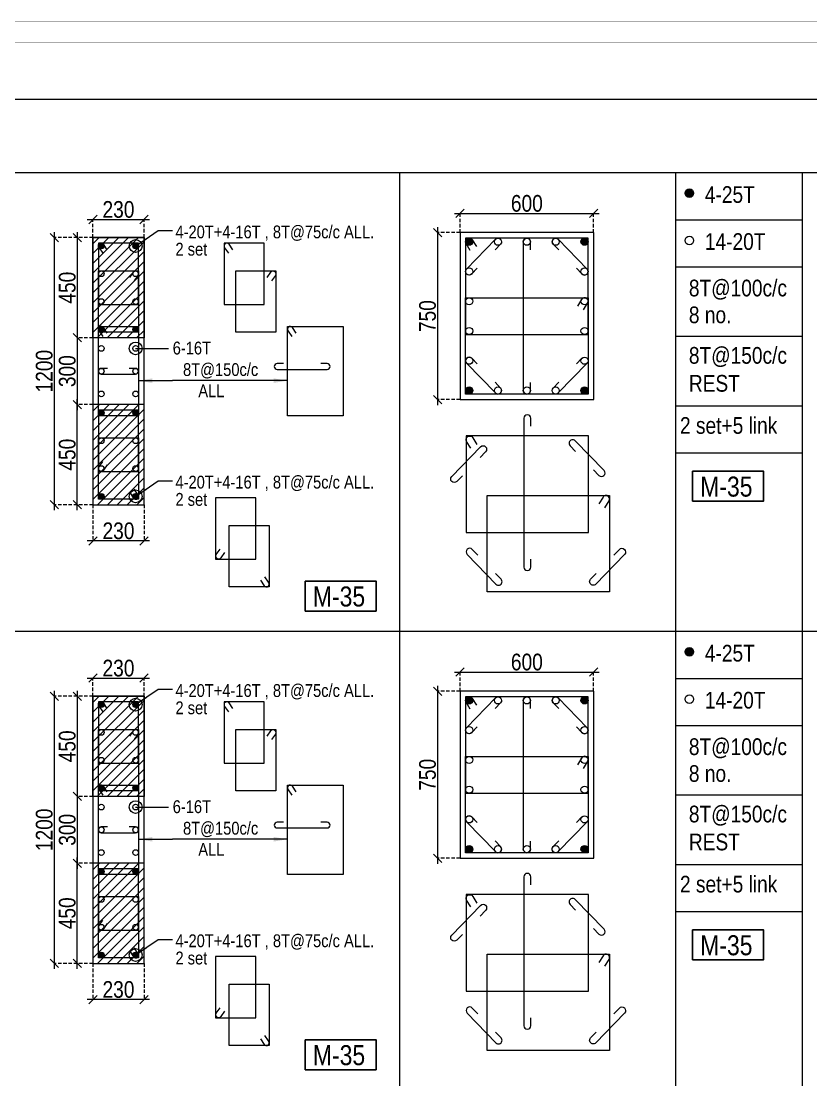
# Model space of a CAD drawing. Header units: millimetres. Extents: x 1112055 to 3390982, y -148532 to 766891.
# Drawn here: x 2172587 to 2186769, y 179780 to 198799 of the extents above; entities that cross this region are included whole.
import ezdxf
from ezdxf.enums import TextEntityAlignment as Align

# ---------------------------------------------------------------- set-up
doc = ezdxf.new("R2010")
doc.units = ezdxf.units.MM
doc.header["$PDMODE"] = 35
doc.header["$PDSIZE"] = -25
doc.linetypes.add('DASHED2', pattern=[0.375, 0.25, -0.125])
doc.linetypes.add('Hidden', pattern=[9.525, 6.35, -3.175])
for name, color, linetype, lineweight in [('B COL', 1, 'Continuous', 30), ('B COL. SIZE DIM', 220, 'Continuous', 25), ('B COLSCH', 204, 'Continuous', 20), ('B COLUMN', 1, 'Hidden', 9), ('B STEEL', 34, 'Continuous', 15), ('B TITLE BLOCK', 250, 'Continuous', 0), ('B-ST TEXT', 7, 'Continuous', 9), ('F HATCH', 251, 'Continuous', 18)]:
    doc.layers.add(name, color=color, linetype=linetype, lineweight=lineweight)
doc.layers.add('B TEXT', color=7, linetype='Continuous')
doc.styles.add('dim inside', font='romans.shx', dxfattribs={"width": 0.8, "height": 125})
doc.styles.add('SWINC', font='swissc.ttf')
doc.styles.add('TAHOMA', font='tahoma.ttf')
doc.dimstyles.new('dim inside', dxfattribs={"dimtxt": 125, "dimasz": 100, "dimexe": 0, "dimexo": 0, "dimgap": 10, "dimtad": 0, "dimdec": 0, "dimzin": 0, "dimdsep": 46, "dimtxsty": 'dim inside', "dimblk": 'SMALL', "dimcen": 0.09, "dimadec": 0, "dimazin": 0, "dimtfac": 1, "dimtdec": 0, "dimtofl": 0, "dimtmove": 0, "dimatfit": 3, "dimfxl": 1, "dimtolj": 1, "dimtzin": 0, "dimarcsym": 2})
doc.dimstyles.new('PARESH', dxfattribs={"dimscale": 0, "dimtxt": 300, "dimasz": 150, "dimexe": 150, "dimexo": 150, "dimgap": 25, "dimtad": 1, "dimdec": 0, "dimzin": 0, "dimdsep": 46, "dimtxsty": 'TAHOMA', "dimblk": 'ARCHTICK', "dimcen": 100, "dimdle": 150, "dimclrd": 251, "dimclre": 251, "dimclrt": 6, "dimadec": 0, "dimazin": 0, "dimtfac": 1, "dimtdec": 0, "dimtix": 1, "dimtofl": 0, "dimtmove": 0, "dimatfit": 2, "dimfxl": 0.18, "dimtolj": 1, "dimtzin": 0, "dimlwd": 9, "dimlwe": 9, "dimarcsym": 0})
pattern_1 = [(45, (1272961.83, 113669.57), (-88.388348, 88.388348), [])]
pattern_2 = [(45, (1272961.83, 121909.42), (-88.388348, 88.388348), [])]

# ---------------------------------------------------------------- blocks, each defined once
blk = doc.blocks.new('_Oblique')
at = {"color": 0, "linetype": 'ByBlock', "lineweight": -2}
blk.add_line((-0.5, -0.5), (0.5, 0.5), dxfattribs=at)
blk = doc.blocks.new('*D170')
at = {"layer": 'B COL. SIZE DIM', "color": 250, "lineweight": 9, "ltscale": 250, "transparency": 16777216}
blk.add_line((2180369, 187105), (2182969, 187105), dxfattribs=at)
at = {"layer": 'B COL. SIZE DIM', "color": 250, "linetype": 'DASHED2', "lineweight": 9, "ltscale": 250, "transparency": 16777216}
for p, q in [((2180469, 186760), (2180469, 187105)), ((2182869, 186760), (2182869, 187105))]:
    blk.add_line(p, q, dxfattribs=at)
at = {"layer": 'Defpoints', "color": 0, "ltscale": 250, "transparency": 16777216}
for p in [(2182869, 187105), (2180469, 186760), (2182869, 186760)]:
    blk.add_point(p, dxfattribs=at)
at = {"layer": 'B COL. SIZE DIM', "color": 250, "lineweight": 9, "ltscale": 250, "transparency": 16777216, "xscale": 150, "yscale": 150, "zscale": 150, "rotation": 180}
blk.add_blockref('_Oblique', (2180469, 187105), dxfattribs=at)
at = {"layer": 'B COL. SIZE DIM', "color": 250, "lineweight": 9, "ltscale": 250, "transparency": 16777216, "xscale": 150, "yscale": 150, "zscale": 150}
blk.add_blockref('_Oblique', (2182869, 187105), dxfattribs=at)
at = {"layer": 'B COL. SIZE DIM', "color": 6, "ltscale": 250, "transparency": 16777216, "insert": (2181669, 187284), "char_height": 300, "attachment_point": 5, "style": 'SWINC'}
blk.add_mtext('\\A1;600', dxfattribs=at)
blk = doc.blocks.new('*D171')
at = {"layer": 'B COL. SIZE DIM', "color": 250, "lineweight": 9, "ltscale": 250, "transparency": 16777216}
blk.add_line((2180065, 186860), (2180065, 183660), dxfattribs=at)
at = {"layer": 'B COL. SIZE DIM', "color": 250, "linetype": 'DASHED2', "lineweight": 9, "ltscale": 250, "transparency": 16777216}
for p, q in [((2180469, 186760), (2180065, 186760)), ((2180469, 183760), (2180065, 183760))]:
    blk.add_line(p, q, dxfattribs=at)
at = {"layer": 'Defpoints', "color": 0, "ltscale": 250, "transparency": 16777216}
for p in [(2180469, 186760), (2180065, 183760), (2180469, 183760)]:
    blk.add_point(p, dxfattribs=at)
at = {"layer": 'B COL. SIZE DIM', "color": 250, "lineweight": 9, "ltscale": 250, "transparency": 16777216, "xscale": 150, "yscale": 150, "zscale": 150}
for p, rotation in [((2180065, 186760), 90), ((2180065, 183760), 270)]:
    blk.add_blockref('_Oblique', p, dxfattribs=dict(at, rotation=rotation))
at = {"layer": 'B COL. SIZE DIM', "color": 6, "ltscale": 250, "transparency": 16777216, "insert": (2179886, 185260), "char_height": 300, "attachment_point": 5, "rotation": 90, "style": 'SWINC'}
blk.add_mtext('\\A1;750', dxfattribs=at)
blk = doc.blocks.new('*D172')
at = {"layer": 'B COL. SIZE DIM', "color": 250, "lineweight": 9, "ltscale": 250, "transparency": 16777216}
blk.add_line((2180369, 195345), (2182969, 195345), dxfattribs=at)
at = {"layer": 'B COL. SIZE DIM', "color": 250, "linetype": 'DASHED2', "lineweight": 9, "ltscale": 250, "transparency": 16777216}
for p, q in [((2180469, 195000), (2180469, 195345)), ((2182869, 195000), (2182869, 195345))]:
    blk.add_line(p, q, dxfattribs=at)
at = {"layer": 'Defpoints', "color": 0, "ltscale": 250, "transparency": 16777216}
for p in [(2182869, 195345), (2180469, 195000), (2182869, 195000)]:
    blk.add_point(p, dxfattribs=at)
at = {"layer": 'B COL. SIZE DIM', "color": 250, "lineweight": 9, "ltscale": 250, "transparency": 16777216, "xscale": 150, "yscale": 150, "zscale": 150, "rotation": 180}
blk.add_blockref('_Oblique', (2180469, 195345), dxfattribs=at)
at = {"layer": 'B COL. SIZE DIM', "color": 250, "lineweight": 9, "ltscale": 250, "transparency": 16777216, "xscale": 150, "yscale": 150, "zscale": 150}
blk.add_blockref('_Oblique', (2182869, 195345), dxfattribs=at)
at = {"layer": 'B COL. SIZE DIM', "color": 6, "ltscale": 250, "transparency": 16777216, "insert": (2181669, 195524), "char_height": 300, "attachment_point": 5, "style": 'SWINC'}
blk.add_mtext('\\A1;600', dxfattribs=at)
blk = doc.blocks.new('*D173')
at = {"layer": 'B COL. SIZE DIM', "color": 250, "lineweight": 9, "ltscale": 250, "transparency": 16777216}
blk.add_line((2180065, 195100), (2180065, 191900), dxfattribs=at)
at = {"layer": 'B COL. SIZE DIM', "color": 250, "linetype": 'DASHED2', "lineweight": 9, "ltscale": 250, "transparency": 16777216}
for p, q in [((2180469, 195000), (2180065, 195000)), ((2180469, 192000), (2180065, 192000))]:
    blk.add_line(p, q, dxfattribs=at)
at = {"layer": 'Defpoints', "color": 0, "ltscale": 250, "transparency": 16777216}
for p in [(2180469, 195000), (2180065, 192000), (2180469, 192000)]:
    blk.add_point(p, dxfattribs=at)
at = {"layer": 'B COL. SIZE DIM', "color": 250, "lineweight": 9, "ltscale": 250, "transparency": 16777216, "xscale": 150, "yscale": 150, "zscale": 150}
for p, rotation in [((2180065, 195000), 90), ((2180065, 192000), 270)]:
    blk.add_blockref('_Oblique', p, dxfattribs=dict(at, rotation=rotation))
at = {"layer": 'B COL. SIZE DIM', "color": 6, "ltscale": 250, "transparency": 16777216, "insert": (2179886, 193500), "char_height": 300, "attachment_point": 5, "rotation": 90, "style": 'SWINC'}
blk.add_mtext('\\A1;750', dxfattribs=at)
blk = doc.blocks.new('*D397')
at = {"layer": 'B COL. SIZE DIM', "color": 250, "lineweight": 9, "ltscale": 250, "transparency": 16777216}
blk.add_line((2173774, 186996), (2174894, 186996), dxfattribs=at)
at = {"layer": 'B COL. SIZE DIM', "color": 250, "linetype": 'DASHED2', "lineweight": 9, "ltscale": 250, "transparency": 16777216}
for p, q in [((2173874, 186671), (2173874, 186996)), ((2174794, 186671), (2174794, 186996))]:
    blk.add_line(p, q, dxfattribs=at)
at = {"layer": 'Defpoints', "color": 0, "ltscale": 250, "transparency": 16777216}
for p in [(2174794, 186996), (2173874, 186671), (2174794, 186671)]:
    blk.add_point(p, dxfattribs=at)
at = {"layer": 'B COL. SIZE DIM', "color": 250, "lineweight": 9, "ltscale": 250, "transparency": 16777216, "xscale": 150, "yscale": 150, "zscale": 150, "rotation": 180}
blk.add_blockref('_Oblique', (2173874, 186996), dxfattribs=at)
at = {"layer": 'B COL. SIZE DIM', "color": 250, "lineweight": 9, "ltscale": 250, "transparency": 16777216, "xscale": 150, "yscale": 150, "zscale": 150}
blk.add_blockref('_Oblique', (2174794, 186996), dxfattribs=at)
at = {"layer": 'B COL. SIZE DIM', "color": 6, "ltscale": 250, "transparency": 16777216, "insert": (2174334, 187175), "char_height": 300, "attachment_point": 5, "style": 'SWINC'}
blk.add_mtext('\\A1;230', dxfattribs=at)
blk = doc.blocks.new('*D398')
at = {"layer": 'B COL. SIZE DIM', "color": 250, "lineweight": 9, "ltscale": 250, "transparency": 16777216}
blk.add_line((2173594, 184971), (2173594, 183571), dxfattribs=at)
at = {"layer": 'B COL. SIZE DIM', "color": 250, "linetype": 'DASHED2', "lineweight": 9, "ltscale": 250, "transparency": 16777216}
for p, q in [((2173874, 184871), (2173594, 184871)), ((2173874, 183671), (2173594, 183671))]:
    blk.add_line(p, q, dxfattribs=at)
at = {"layer": 'Defpoints', "color": 0, "ltscale": 250, "transparency": 16777216}
for p in [(2173874, 184871), (2173594, 183671), (2173874, 183671)]:
    blk.add_point(p, dxfattribs=at)
at = {"layer": 'B COL. SIZE DIM', "color": 250, "lineweight": 9, "ltscale": 250, "transparency": 16777216, "xscale": 150, "yscale": 150, "zscale": 150}
for p, rotation in [((2173594, 184871), 90), ((2173594, 183671), 270)]:
    blk.add_blockref('_Oblique', p, dxfattribs=dict(at, rotation=rotation))
at = {"layer": 'B COL. SIZE DIM', "color": 6, "ltscale": 250, "transparency": 16777216, "insert": (2173415, 184271), "char_height": 300, "attachment_point": 5, "rotation": 90, "style": 'SWINC'}
blk.add_mtext('\\A1;300', dxfattribs=at)
blk = doc.blocks.new('*D399')
at = {"layer": 'B COL. SIZE DIM', "color": 250, "lineweight": 9, "ltscale": 250, "transparency": 16777216}
blk.add_line((2173594, 186771), (2173594, 184771), dxfattribs=at)
at = {"layer": 'B COL. SIZE DIM', "color": 250, "linetype": 'DASHED2', "lineweight": 9, "ltscale": 250, "transparency": 16777216}
for p, q in [((2173874, 186671), (2173594, 186671)), ((2173874, 184871), (2173594, 184871))]:
    blk.add_line(p, q, dxfattribs=at)
at = {"layer": 'Defpoints', "color": 0, "ltscale": 250, "transparency": 16777216}
for p in [(2173874, 186671), (2173594, 184871), (2173874, 184871)]:
    blk.add_point(p, dxfattribs=at)
at = {"layer": 'B COL. SIZE DIM', "color": 250, "lineweight": 9, "ltscale": 250, "transparency": 16777216, "xscale": 150, "yscale": 150, "zscale": 150}
for p, rotation in [((2173594, 186671), 90), ((2173594, 184871), 270)]:
    blk.add_blockref('_Oblique', p, dxfattribs=dict(at, rotation=rotation))
at = {"layer": 'B COL. SIZE DIM', "color": 6, "ltscale": 250, "transparency": 16777216, "insert": (2173415, 185771), "char_height": 300, "attachment_point": 5, "rotation": 90, "style": 'SWINC'}
blk.add_mtext('\\A1;450', dxfattribs=at)
blk = doc.blocks.new('*D400')
at = {"layer": 'B COL. SIZE DIM', "color": 250, "lineweight": 9, "ltscale": 250, "transparency": 16777216}
blk.add_line((2173594, 181771), (2173594, 183771), dxfattribs=at)
at = {"layer": 'B COL. SIZE DIM', "color": 250, "linetype": 'DASHED2', "lineweight": 9, "ltscale": 250, "transparency": 16777216}
for p, q in [((2173874, 183671), (2173594, 183671)), ((2173874, 181871), (2173594, 181871))]:
    blk.add_line(p, q, dxfattribs=at)
at = {"layer": 'Defpoints', "color": 0, "ltscale": 250, "transparency": 16777216}
for p in [(2173594, 183671), (2173874, 183671), (2173874, 181871)]:
    blk.add_point(p, dxfattribs=at)
at = {"layer": 'B COL. SIZE DIM', "color": 250, "lineweight": 9, "ltscale": 250, "transparency": 16777216, "xscale": 150, "yscale": 150, "zscale": 150}
for p, rotation in [((2173594, 183671), 90), ((2173594, 181871), 270)]:
    blk.add_blockref('_Oblique', p, dxfattribs=dict(at, rotation=rotation))
at = {"layer": 'B COL. SIZE DIM', "color": 6, "ltscale": 250, "transparency": 16777216, "insert": (2173415, 182771), "char_height": 300, "attachment_point": 5, "rotation": 90, "style": 'SWINC'}
blk.add_mtext('\\A1;450', dxfattribs=at)
blk = doc.blocks.new('*D401')
at = {"layer": 'B COL. SIZE DIM', "color": 250, "lineweight": 9, "ltscale": 250, "transparency": 16777216}
blk.add_line((2173181, 186771), (2173181, 181771), dxfattribs=at)
at = {"layer": 'B COL. SIZE DIM', "color": 250, "linetype": 'DASHED2', "lineweight": 9, "ltscale": 250, "transparency": 16777216}
for p, q in [((2173874, 186671), (2173181, 186671)), ((2173874, 181871), (2173181, 181871))]:
    blk.add_line(p, q, dxfattribs=at)
at = {"layer": 'Defpoints', "color": 0, "ltscale": 250, "transparency": 16777216}
for p in [(2173874, 186671), (2173181, 181871), (2173874, 181871)]:
    blk.add_point(p, dxfattribs=at)
at = {"layer": 'B COL. SIZE DIM', "color": 250, "lineweight": 9, "ltscale": 250, "transparency": 16777216, "xscale": 150, "yscale": 150, "zscale": 150}
for p, rotation in [((2173181, 186671), 90), ((2173181, 181871), 270)]:
    blk.add_blockref('_Oblique', p, dxfattribs=dict(at, rotation=rotation))
at = {"layer": 'B COL. SIZE DIM', "color": 6, "ltscale": 250, "transparency": 16777216, "insert": (2173002, 184271), "char_height": 300, "attachment_point": 5, "rotation": 90, "style": 'SWINC'}
blk.add_mtext('\\A1;1200', dxfattribs=at)
blk = doc.blocks.new('*D459')
at = {"layer": 'B COL. SIZE DIM', "color": 250, "linetype": 'DASHED2', "lineweight": 9, "ltscale": 250, "transparency": 16777216}
for p, q in [((2173874, 181871), (2173874, 181222)), ((2174794, 181871), (2174794, 181222))]:
    blk.add_line(p, q, dxfattribs=at)
at = {"layer": 'B COL. SIZE DIM', "color": 250, "lineweight": 9, "ltscale": 250, "transparency": 16777216}
blk.add_line((2174894, 181222), (2173774, 181222), dxfattribs=at)
at = {"layer": 'Defpoints', "color": 0, "ltscale": 250, "transparency": 16777216}
for p in [(2173874, 181871), (2174794, 181871), (2173874, 181222)]:
    blk.add_point(p, dxfattribs=at)
at = {"layer": 'B COL. SIZE DIM', "color": 250, "lineweight": 9, "ltscale": 250, "transparency": 16777216, "xscale": 150, "yscale": 150, "zscale": 150, "rotation": 180}
blk.add_blockref('_Oblique', (2173874, 181222), dxfattribs=at)
at = {"layer": 'B COL. SIZE DIM', "color": 250, "lineweight": 9, "ltscale": 250, "transparency": 16777216, "xscale": 150, "yscale": 150, "zscale": 150}
blk.add_blockref('_Oblique', (2174794, 181222), dxfattribs=at)
at = {"layer": 'B COL. SIZE DIM', "color": 6, "ltscale": 250, "transparency": 16777216, "insert": (2174334, 181401), "char_height": 300, "attachment_point": 5, "style": 'SWINC'}
blk.add_mtext('\\A1;230', dxfattribs=at)
blk = doc.blocks.new('_ArchTick')
at = {"color": 0, "linetype": 'ByBlock', "const_width": 0.15}
blk.add_lwpolyline([(-0.5, -0.5), (0.5, 0.5)], dxfattribs=at)
blk = doc.blocks.new('*D402')
at = {"layer": 'B COL. SIZE DIM', "color": 250, "lineweight": 9, "ltscale": 250, "transparency": 16777216}
blk.add_line((2173774, 195236), (2174894, 195236), dxfattribs=at)
at = {"layer": 'B COL. SIZE DIM', "color": 250, "linetype": 'DASHED2', "lineweight": 9, "ltscale": 250, "transparency": 16777216}
for p, q in [((2173874, 194911), (2173874, 195236)), ((2174794, 194911), (2174794, 195236))]:
    blk.add_line(p, q, dxfattribs=at)
at = {"layer": 'Defpoints', "color": 0, "ltscale": 250, "transparency": 16777216}
for p in [(2174794, 195236), (2173874, 194911), (2174794, 194911)]:
    blk.add_point(p, dxfattribs=at)
at = {"layer": 'B COL. SIZE DIM', "color": 250, "lineweight": 9, "ltscale": 250, "transparency": 16777216, "xscale": 150, "yscale": 150, "zscale": 150, "rotation": 180}
blk.add_blockref('_Oblique', (2173874, 195236), dxfattribs=at)
at = {"layer": 'B COL. SIZE DIM', "color": 250, "lineweight": 9, "ltscale": 250, "transparency": 16777216, "xscale": 150, "yscale": 150, "zscale": 150}
blk.add_blockref('_Oblique', (2174794, 195236), dxfattribs=at)
at = {"layer": 'B COL. SIZE DIM', "color": 6, "ltscale": 250, "transparency": 16777216, "insert": (2174334, 195415), "char_height": 300, "attachment_point": 5, "style": 'SWINC'}
blk.add_mtext('\\A1;230', dxfattribs=at)
blk = doc.blocks.new('*D403')
at = {"layer": 'B COL. SIZE DIM', "color": 250, "lineweight": 9, "ltscale": 250, "transparency": 16777216}
blk.add_line((2173594, 193211), (2173594, 191811), dxfattribs=at)
at = {"layer": 'B COL. SIZE DIM', "color": 250, "linetype": 'DASHED2', "lineweight": 9, "ltscale": 250, "transparency": 16777216}
for p, q in [((2173874, 193111), (2173594, 193111)), ((2173874, 191911), (2173594, 191911))]:
    blk.add_line(p, q, dxfattribs=at)
at = {"layer": 'Defpoints', "color": 0, "ltscale": 250, "transparency": 16777216}
for p in [(2173874, 193111), (2173594, 191911), (2173874, 191911)]:
    blk.add_point(p, dxfattribs=at)
at = {"layer": 'B COL. SIZE DIM', "color": 250, "lineweight": 9, "ltscale": 250, "transparency": 16777216, "xscale": 150, "yscale": 150, "zscale": 150}
for p, rotation in [((2173594, 193111), 90), ((2173594, 191911), 270)]:
    blk.add_blockref('_Oblique', p, dxfattribs=dict(at, rotation=rotation))
at = {"layer": 'B COL. SIZE DIM', "color": 6, "ltscale": 250, "transparency": 16777216, "insert": (2173415, 192511), "char_height": 300, "attachment_point": 5, "rotation": 90, "style": 'SWINC'}
blk.add_mtext('\\A1;300', dxfattribs=at)
blk = doc.blocks.new('*D404')
at = {"layer": 'B COL. SIZE DIM', "color": 250, "lineweight": 9, "ltscale": 250, "transparency": 16777216}
blk.add_line((2173594, 195011), (2173594, 193011), dxfattribs=at)
at = {"layer": 'B COL. SIZE DIM', "color": 250, "linetype": 'DASHED2', "lineweight": 9, "ltscale": 250, "transparency": 16777216}
for p, q in [((2173874, 194911), (2173594, 194911)), ((2173874, 193111), (2173594, 193111))]:
    blk.add_line(p, q, dxfattribs=at)
at = {"layer": 'Defpoints', "color": 0, "ltscale": 250, "transparency": 16777216}
for p in [(2173874, 194911), (2173594, 193111), (2173874, 193111)]:
    blk.add_point(p, dxfattribs=at)
at = {"layer": 'B COL. SIZE DIM', "color": 250, "lineweight": 9, "ltscale": 250, "transparency": 16777216, "xscale": 150, "yscale": 150, "zscale": 150}
for p, rotation in [((2173594, 194911), 90), ((2173594, 193111), 270)]:
    blk.add_blockref('_Oblique', p, dxfattribs=dict(at, rotation=rotation))
at = {"layer": 'B COL. SIZE DIM', "color": 6, "ltscale": 250, "transparency": 16777216, "insert": (2173415, 194011), "char_height": 300, "attachment_point": 5, "rotation": 90, "style": 'SWINC'}
blk.add_mtext('\\A1;450', dxfattribs=at)
blk = doc.blocks.new('*D405')
at = {"layer": 'B COL. SIZE DIM', "color": 250, "lineweight": 9, "ltscale": 250, "transparency": 16777216}
blk.add_line((2173594, 190011), (2173594, 192011), dxfattribs=at)
at = {"layer": 'B COL. SIZE DIM', "color": 250, "linetype": 'DASHED2', "lineweight": 9, "ltscale": 250, "transparency": 16777216}
for p, q in [((2173874, 191911), (2173594, 191911)), ((2173874, 190111), (2173594, 190111))]:
    blk.add_line(p, q, dxfattribs=at)
at = {"layer": 'Defpoints', "color": 0, "ltscale": 250, "transparency": 16777216}
for p in [(2173594, 191911), (2173874, 191911), (2173874, 190111)]:
    blk.add_point(p, dxfattribs=at)
at = {"layer": 'B COL. SIZE DIM', "color": 250, "lineweight": 9, "ltscale": 250, "transparency": 16777216, "xscale": 150, "yscale": 150, "zscale": 150}
for p, rotation in [((2173594, 191911), 90), ((2173594, 190111), 270)]:
    blk.add_blockref('_Oblique', p, dxfattribs=dict(at, rotation=rotation))
at = {"layer": 'B COL. SIZE DIM', "color": 6, "ltscale": 250, "transparency": 16777216, "insert": (2173415, 191011), "char_height": 300, "attachment_point": 5, "rotation": 90, "style": 'SWINC'}
blk.add_mtext('\\A1;450', dxfattribs=at)
blk = doc.blocks.new('*D406')
at = {"layer": 'B COL. SIZE DIM', "color": 250, "lineweight": 9, "ltscale": 250, "transparency": 16777216}
blk.add_line((2173181, 195011), (2173181, 190011), dxfattribs=at)
at = {"layer": 'B COL. SIZE DIM', "color": 250, "linetype": 'DASHED2', "lineweight": 9, "ltscale": 250, "transparency": 16777216}
for p, q in [((2173874, 194911), (2173181, 194911)), ((2173874, 190111), (2173181, 190111))]:
    blk.add_line(p, q, dxfattribs=at)
at = {"layer": 'Defpoints', "color": 0, "ltscale": 250, "transparency": 16777216}
for p in [(2173874, 194911), (2173181, 190111), (2173874, 190111)]:
    blk.add_point(p, dxfattribs=at)
at = {"layer": 'B COL. SIZE DIM', "color": 250, "lineweight": 9, "ltscale": 250, "transparency": 16777216, "xscale": 150, "yscale": 150, "zscale": 150}
for p, rotation in [((2173181, 194911), 90), ((2173181, 190111), 270)]:
    blk.add_blockref('_Oblique', p, dxfattribs=dict(at, rotation=rotation))
at = {"layer": 'B COL. SIZE DIM', "color": 6, "ltscale": 250, "transparency": 16777216, "insert": (2173002, 192511), "char_height": 300, "attachment_point": 5, "rotation": 90, "style": 'SWINC'}
blk.add_mtext('\\A1;1200', dxfattribs=at)
blk = doc.blocks.new('*D460')
at = {"layer": 'B COL. SIZE DIM', "color": 250, "linetype": 'DASHED2', "lineweight": 9, "ltscale": 250, "transparency": 16777216}
for p, q in [((2173874, 190111), (2173874, 189461)), ((2174794, 190111), (2174794, 189461))]:
    blk.add_line(p, q, dxfattribs=at)
at = {"layer": 'B COL. SIZE DIM', "color": 250, "lineweight": 9, "ltscale": 250, "transparency": 16777216}
blk.add_line((2174894, 189461), (2173774, 189461), dxfattribs=at)
at = {"layer": 'Defpoints', "color": 0, "ltscale": 250, "transparency": 16777216}
for p in [(2173874, 190111), (2174794, 190111), (2173874, 189461)]:
    blk.add_point(p, dxfattribs=at)
at = {"layer": 'B COL. SIZE DIM', "color": 250, "lineweight": 9, "ltscale": 250, "transparency": 16777216, "xscale": 150, "yscale": 150, "zscale": 150, "rotation": 180}
blk.add_blockref('_Oblique', (2173874, 189461), dxfattribs=at)
at = {"layer": 'B COL. SIZE DIM', "color": 250, "lineweight": 9, "ltscale": 250, "transparency": 16777216, "xscale": 150, "yscale": 150, "zscale": 150}
blk.add_blockref('_Oblique', (2174794, 189461), dxfattribs=at)
at = {"layer": 'B COL. SIZE DIM', "color": 6, "ltscale": 250, "transparency": 16777216, "insert": (2174334, 189641), "char_height": 300, "attachment_point": 5, "style": 'SWINC'}
blk.add_mtext('\\A1;230', dxfattribs=at)

msp = doc.modelspace()

# ---------------------------------------------------------------- hatches: boundary and pattern name
at = {"layer": 'B STEEL', "lineweight": 9, "ltscale": 0.5}
h = msp.add_hatch(color=34, dxfattribs=at)
edge = h.paths.add_edge_path()
edge.add_arc((2184587.5, 195709.1), 76.8, 0, 360)
at = {"layer": 'B STEEL', "lineweight": 13}
h = msp.add_hatch(color=256, dxfattribs=at)
h.dxf.hatch_style = 1
edge = h.paths.add_edge_path()
edge.add_arc((2174025.5, 194759.6), 51.4, 0, 360)
h = msp.add_hatch(color=256, dxfattribs=at)
h.dxf.hatch_style = 1
edge = h.paths.add_edge_path()
edge.add_arc((2174642.6, 194759.6), 51.4, 0, 360)
at = {"layer": 'B STEEL', "lineweight": 9, "ltscale": 0.5}
h = msp.add_hatch(color=34, dxfattribs=at)
edge = h.paths.add_edge_path()
edge.add_arc((2180633.2, 194836), 64, 0, 360)
h = msp.add_hatch(color=34, dxfattribs=at)
edge = h.paths.add_edge_path()
edge.add_arc((2182705.1, 194836), 64, 180, 540, ccw=False)
at = {"layer": 'B STEEL', "lineweight": 13}
h = msp.add_hatch(color=256, dxfattribs=at)
h.dxf.hatch_style = 1
edge = h.paths.add_edge_path()
edge.add_arc((2174025.5, 193262.4), 51.4, 0, 360)
h = msp.add_hatch(color=256, dxfattribs=at)
h.dxf.hatch_style = 1
edge = h.paths.add_edge_path()
edge.add_arc((2174642.6, 193262.4), 51.4, 0, 360)
at = {"layer": 'B STEEL', "lineweight": 9, "ltscale": 0.5}
h = msp.add_hatch(color=34, dxfattribs=at)
edge = h.paths.add_edge_path()
edge.add_arc((2180633.2, 192164), 64, 0, 360, ccw=False)
h = msp.add_hatch(color=34, dxfattribs=at)
edge = h.paths.add_edge_path()
edge.add_arc((2182705.1, 192164), 64, -180, 180)
at = {"layer": 'B STEEL', "lineweight": 13}
h = msp.add_hatch(color=256, dxfattribs=at)
h.dxf.hatch_style = 1
edge = h.paths.add_edge_path()
edge.add_arc((2174025.5, 191759.6), 51.4, 0, 360)
h = msp.add_hatch(color=256, dxfattribs=at)
h.dxf.hatch_style = 1
edge = h.paths.add_edge_path()
edge.add_arc((2174642.6, 191759.6), 51.4, 0, 360)
h = msp.add_hatch(color=256, dxfattribs=at)
h.dxf.hatch_style = 1
edge = h.paths.add_edge_path()
edge.add_arc((2174025.5, 190262.4), 51.4, 0, 360)
h = msp.add_hatch(color=256, dxfattribs=at)
h.dxf.hatch_style = 1
edge = h.paths.add_edge_path()
edge.add_arc((2174642.6, 190262.4), 51.4, 0, 360)
at = {"layer": 'B STEEL', "lineweight": 9, "ltscale": 0.5}
h = msp.add_hatch(color=34, dxfattribs=at)
edge = h.paths.add_edge_path()
edge.add_arc((2184587.5, 187469.3), 76.8, 0, 360)
h = msp.add_hatch(color=34, dxfattribs=at)
edge = h.paths.add_edge_path()
edge.add_arc((2180633.2, 186596.1), 64, 0, 360)
h = msp.add_hatch(color=34, dxfattribs=at)
edge = h.paths.add_edge_path()
edge.add_arc((2182705.1, 186596.1), 64, 180, 540, ccw=False)
at = {"layer": 'B STEEL', "lineweight": 13}
h = msp.add_hatch(color=256, dxfattribs=at)
h.dxf.hatch_style = 1
edge = h.paths.add_edge_path()
edge.add_arc((2174025.5, 186519.7), 51.4, 0, 360)
h = msp.add_hatch(color=256, dxfattribs=at)
h.dxf.hatch_style = 1
edge = h.paths.add_edge_path()
edge.add_arc((2174642.6, 186519.7), 51.4, 0, 360)
h = msp.add_hatch(color=256, dxfattribs=at)
h.dxf.hatch_style = 1
edge = h.paths.add_edge_path()
edge.add_arc((2174025.5, 185022.6), 51.4, 0, 360)
h = msp.add_hatch(color=256, dxfattribs=at)
h.dxf.hatch_style = 1
edge = h.paths.add_edge_path()
edge.add_arc((2174642.6, 185022.6), 51.4, 0, 360)
at = {"layer": 'B STEEL', "lineweight": 9, "ltscale": 0.5}
h = msp.add_hatch(color=34, dxfattribs=at)
edge = h.paths.add_edge_path()
edge.add_arc((2180633.2, 183924.2), 64, 0, 360, ccw=False)
h = msp.add_hatch(color=34, dxfattribs=at)
edge = h.paths.add_edge_path()
edge.add_arc((2182705.1, 183924.2), 64, -180, 180)
at = {"layer": 'B STEEL', "lineweight": 13}
h = msp.add_hatch(color=256, dxfattribs=at)
h.dxf.hatch_style = 1
edge = h.paths.add_edge_path()
edge.add_arc((2174025.5, 183519.7), 51.4, 0, 360)
h = msp.add_hatch(color=256, dxfattribs=at)
h.dxf.hatch_style = 1
edge = h.paths.add_edge_path()
edge.add_arc((2174642.6, 183519.7), 51.4, 0, 360)
h = msp.add_hatch(color=256, dxfattribs=at)
h.dxf.hatch_style = 1
edge = h.paths.add_edge_path()
edge.add_arc((2174025.5, 182022.6), 51.4, 0, 360)
h = msp.add_hatch(color=256, dxfattribs=at)
h.dxf.hatch_style = 1
edge = h.paths.add_edge_path()
edge.add_arc((2174642.6, 182022.6), 51.4, 0, 360)
at = {"layer": 'F HATCH', "lineweight": 0}
h = msp.add_hatch(dxfattribs=at)
h.set_pattern_fill('ANSI31', color=250, scale=1000)
h.set_pattern_definition(pattern_2)
h.paths.add_polyline_path([(2173874, 194911), (2174794, 194911), (2174794, 193111), (2173874, 193111)])
h = msp.add_hatch(dxfattribs=at)
h.set_pattern_fill('ANSI31', color=250, scale=1000)
h.set_pattern_definition(pattern_2)
h.paths.add_polyline_path([(2173874, 190111), (2174794, 190111), (2174794, 191911), (2173874, 191911)])
h = msp.add_hatch(dxfattribs=at)
h.set_pattern_fill('ANSI31', color=250, scale=1000)
h.set_pattern_definition(pattern_1)
h.paths.add_polyline_path([(2173874, 186671.2), (2174794, 186671.2), (2174794, 184871.2), (2173874, 184871.2)])
h = msp.add_hatch(dxfattribs=at)
h.set_pattern_fill('ANSI31', color=250, scale=1000)
h.set_pattern_definition(pattern_1)
h.paths.add_polyline_path([(2173874, 181871.2), (2174794, 181871.2), (2174794, 183671.2), (2173874, 183671.2)])

# ---------------------------------------------------------------- linework, layer by layer
at = {"layer": 'B COL', "lineweight": 13}
for points in [[(2173874, 190111), (2174794, 190111), (2174794, 194911), (2173874, 194911)], [(2173874, 194911), (2174794, 194911), (2174794, 193111), (2173874, 193111)], [(2173874, 190111), (2174794, 190111), (2174794, 191911), (2173874, 191911)], [(2173874, 181871.2), (2174794, 181871.2), (2174794, 186671.2), (2173874, 186671.2)], [(2173874, 186671.2), (2174794, 186671.2), (2174794, 184871.2), (2173874, 184871.2)], [(2173874, 181871.2), (2174794, 181871.2), (2174794, 183671.2), (2173874, 183671.2)]]:
    msp.add_lwpolyline(points, close=True, dxfattribs=at)
at = {"layer": 'B COLSCH', "color": 250, "lineweight": 0}
for p, q in [((2087919, 197396.5), (2215549.8, 197396.5)), ((2087919, 196077.4), (2215549.8, 196077.4)), ((2179382.1, 196077.4), (2179382.1, 139385.8)), ((2184341.2, 196077.4), (2184341.2, 146638.4)), ((2186615.6, 196077.4), (2186615.6, 139385.8)), ((2184341.2, 195232.5), (2186615.6, 195232.5)), ((2184341.2, 194387.5), (2186615.6, 194387.5)), ((2184341.2, 193137.7), (2186615.6, 193137.7)), ((2184341.2, 191887.9), (2186615.6, 191887.9)), ((2184341.2, 191042.9), (2186615.6, 191042.9)), ((2087919, 187837.6), (2215549.8, 187837.6)), ((2184341.2, 186992.6), (2186615.6, 186992.6)), ((2184341.2, 186147.6), (2186615.6, 186147.6)), ((2184341.2, 184897.8), (2186615.6, 184897.8)), ((2184341.2, 183648.1), (2186615.6, 183648.1)), ((2184341.2, 182803.1), (2186615.6, 182803.1))]:
    msp.add_line(p, q, dxfattribs=at)
at = {"layer": 'B COLUMN', "color": 1, "linetype": 'ByBlock', "lineweight": 20}
for points in [[(2180469.2, 192000), (2182869.2, 192000), (2182869.2, 195000), (2180469.2, 195000)], [(2180469.2, 183760.1), (2182869.2, 183760.1), (2182869.2, 186760.1), (2180469.2, 186760.1)]]:
    msp.add_lwpolyline(points, close=True, dxfattribs=at)
at = {"layer": 'B STEEL', "lineweight": 13}
for points in [[(2173974, 193710.1), (2174694, 193710.1), (2174694, 194811), (2173974, 194811)], [(2176230.3, 193710.1), (2176950.3, 193710.1), (2176950.3, 194811), (2176230.3, 194811)], [(2173974, 194311.9), (2174694, 194311.9), (2174694, 193211), (2173974, 193211)], [(2176442.6, 194311.9), (2177162.6, 194311.9), (2177162.6, 193211), (2176442.6, 193211)], [(2173974, 190710.1), (2174694, 190710.1), (2174694, 191811), (2173974, 191811)], [(2173974, 191311.9), (2174694, 191311.9), (2174694, 190211), (2173974, 190211)], [(2176079.6, 189134.7), (2176799.6, 189134.7), (2176799.6, 190235.6), (2176079.6, 190235.6)], [(2176321.7, 189736.6), (2177041.7, 189736.6), (2177041.7, 188635.6), (2176321.7, 188635.6)], [(2173974, 185470.2), (2174694, 185470.2), (2174694, 186571.2), (2173974, 186571.2)], [(2176230.3, 185470.2), (2176950.3, 185470.2), (2176950.3, 186571.2), (2176230.3, 186571.2)], [(2173974, 186072.1), (2174694, 186072.1), (2174694, 184971.2), (2173974, 184971.2)], [(2176442.6, 186072.1), (2177162.6, 186072.1), (2177162.6, 184971.2), (2176442.6, 184971.2)], [(2173974, 182470.2), (2174694, 182470.2), (2174694, 183571.2), (2173974, 183571.2)], [(2173974, 183072.1), (2174694, 183072.1), (2174694, 181971.2), (2173974, 181971.2)], [(2176079.6, 180894.9), (2176799.6, 180894.9), (2176799.6, 181995.8), (2176079.6, 181995.8)], [(2176321.7, 181496.7), (2177041.7, 181496.7), (2177041.7, 180395.8), (2176321.7, 180395.8)]]:
    msp.add_lwpolyline(points, close=True, dxfattribs=at)
for points in [[(2174131.1, 194690.8), (2174066.3, 194790.8, 1), (2173984.6, 194728.4), (2174053.6, 194633.5)], [(2176387.4, 194690.8), (2176322.6, 194790.8, 1), (2176240.9, 194728.4), (2176309.9, 194633.5)], [(2174537, 194191.8), (2174601.8, 194291.7, -1), (2174683.5, 194229.3), (2174614.5, 194134.4)], [(2177005.6, 194191.8), (2177070.4, 194291.7, -1), (2177152.1, 194229.3), (2177083.1, 194134.4)], [(2174131.1, 190830.2), (2174066.3, 190730.3, -1), (2173984.6, 190792.7), (2174053.6, 190887.6)], [(2174537, 190331.2), (2174601.8, 190231.2, 1), (2174683.5, 190293.6), (2174614.5, 190388.5)], [(2176236.6, 189254.9), (2176171.8, 189154.9, -1), (2176090.1, 189217.3), (2176159.1, 189312.2)], [(2176884.6, 188755.8), (2176949.4, 188655.8, 1), (2177031.1, 188718.3), (2176962.1, 188813.2)], [(2174131.1, 186451), (2174066.3, 186551, 1), (2173984.6, 186488.5), (2174053.6, 186393.6)], [(2176387.4, 186451), (2176322.6, 186551, 1), (2176240.9, 186488.5), (2176309.9, 186393.6)], [(2174537, 185951.9), (2174601.8, 186051.9, -1), (2174683.5, 185989.5), (2174614.5, 185894.6)], [(2177005.6, 185951.9), (2177070.4, 186051.9, -1), (2177152.1, 185989.5), (2177083.1, 185894.6)], [(2174131.1, 182590.4), (2174066.3, 182490.4, -1), (2173984.6, 182552.8), (2174053.6, 182647.7)], [(2174537, 182091.3), (2174601.8, 181991.4, 1), (2174683.5, 182053.8), (2174614.5, 182148.7)], [(2176236.6, 181015), (2176171.8, 180915.1, -1), (2176090.1, 180977.5), (2176159.1, 181072.4)], [(2176884.6, 180516), (2176949.4, 180416, 1), (2177031.1, 180478.4), (2176962.1, 180573.3)]]:
    msp.add_lwpolyline(points, format="xyb", dxfattribs=at)
at = {"layer": 'B STEEL', "color": 34, "lineweight": 9, "ltscale": 0.5}
for points in [[(2180653.4, 194680.9), (2180578.7, 194802.4, -1), (2180687.7, 194869.5), (2180762.5, 194748)], [(2180778.4, 194359.4), (2180679.1, 194257, -1), (2180587.2, 194346.1), (2181105.2, 194880.5, -1), (2181197.1, 194791.4), (2181097.9, 194689)], [(2181733.2, 194693.3), (2181733.2, 194836, 1), (2181605.1, 194836), (2181605.1, 192164, 1), (2181733.2, 192164), (2181733.2, 192306.6)], [(2182559.9, 194359.4), (2182659.2, 194257, 1), (2182751.1, 194346.1), (2182233.1, 194880.5, 1), (2182141.2, 194791.4), (2182240.5, 194689)], [(2182684.9, 193612.1), (2182759.7, 193733.6, 1), (2182650.6, 193800.7), (2182575.9, 193679.2)], [(2180778.4, 192640.5), (2180679.1, 192742.9, 1), (2180587.2, 192653.8), (2181105.2, 192119.4, 1), (2181197.1, 192208.6), (2181097.9, 192311)], [(2182559.9, 192640.5), (2182659.2, 192742.9, -1), (2182751.1, 192653.8), (2182233.1, 192119.4, -1), (2182141.2, 192208.6), (2182240.5, 192311)], [(2181742.3, 191521.8), (2181742.3, 191664.4, 1), (2181614.3, 191664.4), (2181614.3, 188992.5, 1), (2181742.3, 188992.5), (2181742.3, 189135.1)], [(2180662.5, 191127.4), (2180587.8, 191248.8, -1), (2180696.8, 191316), (2180771.6, 191194.5)], [(2180510.5, 190631.9), (2180411.2, 190529.5, -1), (2180319.3, 190618.6), (2180837.3, 191153, -1), (2180929.2, 191063.9), (2180829.9, 190961.5)], [(2182864.1, 190739.5), (2182963.4, 190637, 1), (2183055.3, 190726.1), (2182537.4, 191260.5, 1), (2182445.4, 191171.4), (2182544.7, 191069)], [(2183071.7, 190058.6), (2183146.5, 190180.1, 1), (2183037.5, 190247.2), (2182962.7, 190125.7)], [(2180787.5, 189206.4), (2180688.3, 189308.8, 1), (2180596.3, 189219.7), (2181114.3, 188685.3, 1), (2181206.3, 188774.4), (2181107, 188876.8)], [(2183233.1, 189206.4), (2183332.4, 189308.8, -1), (2183424.3, 189219.7), (2182906.3, 188685.3, -1), (2182814.4, 188774.4), (2182913.7, 188876.8)], [(2180653.4, 186441.1), (2180578.7, 186562.6, -1), (2180687.7, 186629.7), (2180762.5, 186508.2)], [(2180778.4, 186119.6), (2180679.1, 186017.2, -1), (2180587.2, 186106.3), (2181105.2, 186640.7, -1), (2181197.1, 186551.6), (2181097.9, 186449.1)], [(2181733.2, 186453.5), (2181733.2, 186596.1, 1), (2181605.1, 186596.1), (2181605.1, 183924.2, 1), (2181733.2, 183924.2), (2181733.2, 184066.8)], [(2182559.9, 186119.6), (2182659.2, 186017.2, 1), (2182751.1, 186106.3), (2182233.1, 186640.7, 1), (2182141.2, 186551.6), (2182240.5, 186449.1)], [(2182684.9, 185372.3), (2182759.7, 185493.8, 1), (2182650.6, 185560.9), (2182575.9, 185439.4)], [(2180778.4, 184400.7), (2180679.1, 184503.1, 1), (2180587.2, 184414), (2181105.2, 183879.6, 1), (2181197.1, 183968.7), (2181097.9, 184071.1)], [(2182559.9, 184400.7), (2182659.2, 184503.1, -1), (2182751.1, 184414), (2182233.1, 183879.6, -1), (2182141.2, 183968.7), (2182240.5, 184071.1)], [(2181742.3, 183282), (2181742.3, 183424.6, 1), (2181614.3, 183424.6), (2181614.3, 180752.6, 1), (2181742.3, 180752.6), (2181742.3, 180895.3)], [(2180662.5, 182887.5), (2180587.8, 183009, -1), (2180696.8, 183076.1), (2180771.6, 182954.6)], [(2182864.1, 182499.6), (2182963.4, 182397.2, 1), (2183055.3, 182486.3), (2182537.4, 183020.7, 1), (2182445.4, 182931.6), (2182544.7, 182829.1)], [(2180510.5, 182392.1), (2180411.2, 182289.7, -1), (2180319.3, 182378.8), (2180837.3, 182913.2, -1), (2180929.2, 182824), (2180829.9, 182721.6)], [(2183071.7, 181818.7), (2183146.5, 181940.2, 1), (2183037.5, 182007.3), (2182962.7, 181885.8)], [(2180787.5, 180966.5), (2180688.3, 181068.9, 1), (2180596.3, 180979.8), (2181114.3, 180445.4, 1), (2181206.3, 180534.6), (2181107, 180637)], [(2183233.1, 180966.5), (2183332.4, 181068.9, -1), (2183424.3, 180979.8), (2182906.3, 180445.4, -1), (2182814.4, 180534.6), (2182913.7, 180637)]]:
    msp.add_lwpolyline(points, format="xyb", dxfattribs=at)
for points in [[(2180569.2, 193168.8), (2182769.2, 193168.8), (2182769.2, 194900), (2180569.2, 194900)], [(2180569.2, 193831.2), (2182769.2, 193831.2), (2182769.2, 192100), (2180569.2, 192100)], [(2180578.3, 189615.2), (2182778.3, 189615.2), (2182778.3, 191346.4), (2180578.3, 191346.4)], [(2180956, 190277.6), (2183156, 190277.6), (2183156, 188546.4), (2180956, 188546.4)], [(2180569.2, 184928.9), (2182769.2, 184928.9), (2182769.2, 186660.1), (2180569.2, 186660.1)], [(2180569.2, 185591.3), (2182769.2, 185591.3), (2182769.2, 183860.1), (2180569.2, 183860.1)], [(2180578.3, 181375.4), (2182778.3, 181375.4), (2182778.3, 183106.6), (2180578.3, 183106.6)], [(2180956, 182037.8), (2183156, 182037.8), (2183156, 180306.6), (2180956, 180306.6)]]:
    msp.add_lwpolyline(points, close=True, dxfattribs=at)
at = {"layer": 'B STEEL', "color": 3, "lineweight": 13}
for points in [[(2174694, 191708.2), (2173974, 191708.2), (2173974, 193313.8), (2174694, 193313.8)], [(2178368.8, 191708.2), (2177368.8, 191708.2), (2177368.8, 193313.8), (2178368.8, 193313.8)], [(2174694, 183468.3), (2173974, 183468.3), (2173974, 185074), (2174694, 185074)], [(2178368.8, 183468.3), (2177368.8, 183468.3), (2177368.8, 185074), (2178368.8, 185074)]]:
    msp.add_lwpolyline(points, close=True, dxfattribs=at)
for points in [[(2174131.1, 193193.7), (2174066.3, 193293.6, 1), (2173984.6, 193231.2), (2174053.6, 193136.3)], [(2177525.8, 193193.7), (2177461, 193293.6, 1), (2177379.3, 193231.2), (2177448.4, 193136.3)], [(2174140, 192561.8), (2174025.5, 192561.8, 1), (2174025.5, 192459), (2174642.6, 192459, 1), (2174642.6, 192561.8), (2174528.1, 192561.8)], [(2177299.4, 192646.8), (2177184.9, 192646.8, 1), (2177184.9, 192544), (2178082.1, 192544, 1), (2178082.1, 192646.8), (2177967.5, 192646.8)], [(2174131.1, 184953.8), (2174066.3, 185053.8, 1), (2173984.6, 184991.4), (2174053.6, 184896.5)], [(2177525.8, 184953.8), (2177461, 185053.8, 1), (2177379.3, 184991.4), (2177448.4, 184896.5)], [(2174140, 184322), (2174025.5, 184322, 1), (2174025.5, 184219.1), (2174642.6, 184219.1, 1), (2174642.6, 184322), (2174528.1, 184322)], [(2177299.4, 184406.9), (2177184.9, 184406.9, 1), (2177184.9, 184304.1), (2178082.1, 184304.1, 1), (2178082.1, 184406.9), (2177967.5, 184406.9)]]:
    msp.add_lwpolyline(points, format="xyb", dxfattribs=at)
at = {"layer": 'B STEEL', "color": 34, "lineweight": 9, "ltscale": 0.5}
for centre, radius in [((2184587.5, 195709.1), 76.8), ((2180633.2, 194836), 64), ((2181151.2, 194836), 64), ((2181669.2, 194836), 64), ((2182187.2, 194836), 64), ((2182705.1, 194836), 64), ((2184587.5, 194858.9), 76.8), ((2180633.2, 194301.6), 64), ((2182705.1, 194301.6), 64), ((2180633.2, 193767.2), 64), ((2182705.1, 193767.2), 64), ((2180633.2, 193232.8), 64), ((2182705.1, 193232.8), 64), ((2180633.2, 192698.4), 64), ((2182705.1, 192698.4), 64), ((2180633.2, 192164), 64), ((2181151.2, 192164), 64), ((2181669.2, 192164), 64), ((2182187.2, 192164), 64), ((2182705.1, 192164), 64), ((2184587.5, 187469.3), 76.8), ((2180633.2, 186596.1), 64), ((2181151.2, 186596.1), 64), ((2181669.2, 186596.1), 64), ((2182187.2, 186596.1), 64), ((2182705.1, 186596.1), 64), ((2184587.5, 186619), 76.8), ((2180633.2, 186061.7), 64), ((2182705.1, 186061.7), 64), ((2180633.2, 185527.3), 64), ((2182705.1, 185527.3), 64), ((2180633.2, 184992.9), 64), ((2182705.1, 184992.9), 64), ((2180633.2, 184458.5), 64), ((2182705.1, 184458.5), 64), ((2180633.2, 183924.2), 64), ((2181151.2, 183924.2), 64), ((2181669.2, 183924.2), 64), ((2182187.2, 183924.2), 64), ((2182705.1, 183924.2), 64)]:
    msp.add_circle(centre, radius, dxfattribs=at)
at = {"layer": 'B STEEL', "lineweight": 13}
for centre in [(2174025.5, 194759.6), (2174642.6, 194759.6), (2174025.5, 194260.5), (2174642.6, 194260.5), (2174025.5, 193761.5), (2174642.6, 193761.5), (2174025.5, 193262.4), (2174642.6, 193262.4), (2174025.5, 192919.6), (2174642.6, 192919.6), (2174025.5, 192510.4), (2174642.6, 192510.4), (2174025.5, 192102.4), (2174642.6, 192102.4), (2174025.5, 191759.6), (2174642.6, 191759.6), (2174025.5, 191260.5), (2174642.6, 191260.5), (2174025.5, 190761.5), (2174642.6, 190761.5), (2174025.5, 190262.4), (2174642.6, 190262.4), (2174025.5, 186519.7), (2174642.6, 186519.7), (2174025.5, 186020.7), (2174642.6, 186020.7), (2174025.5, 185521.6), (2174642.6, 185521.6), (2174025.5, 185022.6), (2174642.6, 185022.6), (2174025.5, 184679.8), (2174642.6, 184679.8), (2174025.5, 184270.5), (2174642.6, 184270.5), (2174025.5, 183862.6), (2174642.6, 183862.6), (2174025.5, 183519.7), (2174642.6, 183519.7), (2174025.5, 183020.7), (2174642.6, 183020.7), (2174025.5, 182521.6), (2174642.6, 182521.6), (2174025.5, 182022.6), (2174642.6, 182022.6)]:
    msp.add_circle(centre, 51.4, dxfattribs=at)
at = {"layer": 'B TEXT', "color": 1}
for points in [[(2184644.9, 190713.9), (2185919.5, 190713.9), (2185919.5, 190175.9), (2184644.9, 190175.9)], [(2177688, 188739.2), (2178962.6, 188739.2), (2178962.6, 188201.2), (2177688, 188201.2)], [(2184644.9, 182474), (2185919.5, 182474), (2185919.5, 181936.1), (2184644.9, 181936.1)], [(2177688, 180499.4), (2178962.6, 180499.4), (2178962.6, 179961.4), (2177688, 179961.4)]]:
    msp.add_lwpolyline(points, close=True, dxfattribs=at)
at = {"layer": 'B TITLE BLOCK', "color": 1, "const_width": 8.39}
msp.add_lwpolyline([(2086797.8, 198794.8), (2086797.8, 122115.7), (2227726.9, 122115.7), (2227726.9, 198794.8)], close=True, dxfattribs=at)
at = {"layer": 'B TITLE BLOCK', "color": 250, "lineweight": 0, "const_width": 8.39}
msp.add_lwpolyline([(2087171.5, 198421.1), (2087171.5, 122489.4), (2227353.1, 122489.4), (2227353.1, 198421.1)], close=True, dxfattribs=at)

# ---------------------------------------------------------------- texts
at = {"layer": 'B TEXT', "style": 'SWINC'}
for s, p in [('4-25T', (2184866, 195534.6)), ('14-20T', (2184866, 194689.6)), ('8T@100c/c', (2184579.1, 193854.7)), ('8 no.', (2184579.1, 193373)), ('8T@150c/c', (2184579.1, 192644.9)), ('REST', (2184579.1, 192142.5)), ('2 set+5 link', (2184419.5, 191385.4)), ('4-25T', (2184866, 187294.7)), ('14-20T', (2184866, 186449.7)), ('8T@100c/c', (2184579.1, 185614.9)), ('8 no.', (2184579.1, 185133.1)), ('8T@150c/c', (2184579.1, 184405)), ('REST', (2184579.1, 183902.6)), ('2 set+5 link', (2184419.5, 183145.6))]:
    msp.add_text(s, height=300, dxfattribs=at).set_placement(p)
at = {"layer": 'B TEXT', "lineweight": 15, "style": 'SWINC'}
for s, p in [('4-20T+4-16T , 8T@75c/c ALL.', (2175357.6, 194828.9)), ('2 set', (2175357.6, 194518.7)), ('6-16T', (2175308.1, 192742.3)), ('8T@150c/c', (2175493.5, 192355.8)), ('ALL', (2175768.1, 191975)), ('4-20T+4-16T , 8T@75c/c ALL.', (2175357.6, 190333.7)), ('2 set', (2175357.6, 190023.5)), ('4-20T+4-16T , 8T@75c/c ALL.', (2175357.6, 186589.1)), ('2 set', (2175357.6, 186278.9)), ('6-16T', (2175308.1, 184502.5)), ('8T@150c/c', (2175493.5, 184115.9)), ('ALL', (2175768.1, 183735.2)), ('4-20T+4-16T , 8T@75c/c ALL.', (2175357.6, 182093.9)), ('2 set', (2175357.6, 181783.7))]:
    msp.add_text(s, height=230, dxfattribs=at).set_placement(p, align=Align.BOTTOM_LEFT)
at = {"layer": 'B TEXT', "color": 1, "style": 'SWINC'}
for p in [(2184782.3, 190149.4), (2177825.4, 188174.7), (2184782.3, 181909.5), (2177825.4, 179934.8)]:
    msp.add_text('M-35', height=360, dxfattribs=at).set_placement(p, align=Align.BOTTOM_LEFT)

# ---------------------------------------------------------------- dimensions: what is measured, and where the dimension line sits
at = {"layer": 'B COL. SIZE DIM', "color": 250, "ltscale": 250}
for base, p1, p2, picture, middle in [((2182869.2, 195344.9), (2180469.2, 195000), (2182869.2, 195000), '*D172', (2181669.2, 195523.9)), ((2174794, 195235.9), (2173874, 194911), (2174794, 194911), '*D402', (2174334, 195415.1)), ((2173874, 189461.5), (2174794, 190111), (2173874, 190111), '*D460', (2174334, 189640.7)), ((2174794, 186996), (2173874, 186671.2), (2174794, 186671.2), '*D397', (2174334, 187175.2)), ((2182869.2, 187105.1), (2180469.2, 186760.1), (2182869.2, 186760.1), '*D170', (2181669.2, 187284.1)), ((2173874, 181221.6), (2174794, 181871.2), (2173874, 181871.2), '*D459', (2174334, 181400.8))]:
    dim = msp.add_linear_dim(base=base, p1=p1, p2=p2, dimstyle='dim inside', override={"dimtxt": 300, "dimasz": 150, "dimgap": 25, "dimtad": 3, "dimlfac": 0.25, "dimtxsty": 'SWINC', "dimblk1": 'Oblique', "dimblk2": 'Oblique', "dimsah": 1, "dimdle": 100, "dimclrd": 250, "dimclre": 250, "dimclrt": 6, "dimfxl": 1000, "dimlwd": 9, "dimlwe": 9}, dxfattribs=at)
    dim.commit()
    dim.dimension.update_dxf_attribs({"geometry": picture, "text_midpoint": middle})
for base, p1, p2, angle, picture, middle in [((2173181.3, 190111), (2173874, 194911), (2173874, 190111), 90, '*D406', (2173002.2, 192511)), ((2173593.5, 193111), (2173874, 194911), (2173874, 193111), 90, '*D404', (2173414.7, 194011)), ((2180065.3, 192000), (2180469.2, 195000), (2180469.2, 192000), 90, '*D173', (2179886.5, 193500)), ((2173593.5, 191911), (2173874, 193111), (2173874, 191911), 90, '*D403', (2173414.7, 192511)), ((2173593.5, 191911), (2173874, 190111), (2173874, 191911), 270, '*D405', (2173414.7, 191011)), ((2173181.3, 181871.2), (2173874, 186671.2), (2173874, 181871.2), 90, '*D401', (2173002.2, 184271.2)), ((2173593.5, 184871.2), (2173874, 186671.2), (2173874, 184871.2), 90, '*D399', (2173414.7, 185771.2)), ((2180065.3, 183760.1), (2180469.2, 186760.1), (2180469.2, 183760.1), 90, '*D171', (2179886.5, 185260.1)), ((2173593.5, 183671.2), (2173874, 184871.2), (2173874, 183671.2), 90, '*D398', (2173414.7, 184271.2)), ((2173593.5, 183671.2), (2173874, 181871.2), (2173874, 183671.2), 270, '*D400', (2173414.7, 182771.2))]:
    dim = msp.add_linear_dim(base=base, p1=p1, p2=p2, angle=angle, dimstyle='dim inside', override={"dimtxt": 300, "dimasz": 150, "dimgap": 25, "dimtad": 3, "dimlfac": 0.25, "dimtxsty": 'SWINC', "dimblk1": 'Oblique', "dimblk2": 'Oblique', "dimsah": 1, "dimdle": 100, "dimclrd": 250, "dimclre": 250, "dimclrt": 6, "dimfxl": 1000, "dimlwd": 9, "dimlwe": 9}, dxfattribs=at)
    dim.commit()
    dim.dimension.update_dxf_attribs({"geometry": picture, "text_midpoint": middle})

# ---------------------------------------------------------------- leaders
at = {"layer": 'B-ST TEXT', "lineweight": 15}
for points, override in [([(2174642.6, 194759.6), (2175049.8, 195039.2), (2175304.2, 195039.2)], {"dimscale": 1, "dimasz": 230, "dimtad": 0, "dimclrd": 0, "dimldrblk": 'Origin', "dimtfill": 2}), ([(2174642.6, 192919.6), (2175231, 192919.6)], {"dimscale": 1, "dimasz": 230, "dimtad": 0, "dimclrd": 0, "dimldrblk": 'Origin', "dimtfill": 2}), ([(2174694, 192340.9), (2175303.2, 192340.9)], {"dimscale": 1, "dimasz": 250, "dimtad": 0, "dimclrd": 0, "dimtfill": 2}), ([(2177368.8, 192340.9), (2175303.2, 192340.9)], {"dimscale": 1, "dimasz": 250, "dimtad": 0, "dimclrd": 0, "dimtfill": 2}), ([(2174642.6, 190262.4), (2175049.8, 190542), (2175304.2, 190542)], {"dimscale": 1, "dimasz": 230, "dimtad": 0, "dimclrd": 0, "dimldrblk": 'Origin', "dimtfill": 2}), ([(2174642.6, 186519.7), (2175049.8, 186799.3), (2175304.2, 186799.3)], {"dimscale": 1, "dimasz": 230, "dimtad": 0, "dimclrd": 0, "dimldrblk": 'Origin', "dimtfill": 2}), ([(2174642.6, 184679.8), (2175231, 184679.8)], {"dimscale": 1, "dimasz": 230, "dimtad": 0, "dimclrd": 0, "dimldrblk": 'Origin', "dimtfill": 2}), ([(2174694, 184101), (2175303.2, 184101)], {"dimscale": 1, "dimasz": 250, "dimtad": 0, "dimclrd": 0, "dimtfill": 2}), ([(2177368.8, 184101), (2175303.2, 184101)], {"dimscale": 1, "dimasz": 250, "dimtad": 0, "dimclrd": 0, "dimtfill": 2}), ([(2174642.6, 182022.6), (2175049.8, 182302.2), (2175304.2, 182302.2)], {"dimscale": 1, "dimasz": 230, "dimtad": 0, "dimclrd": 0, "dimldrblk": 'Origin', "dimtfill": 2})]:
    msp.add_leader(points, dimstyle='PARESH', override=override, dxfattribs=at)

doc.saveas('drawing.dxf')
